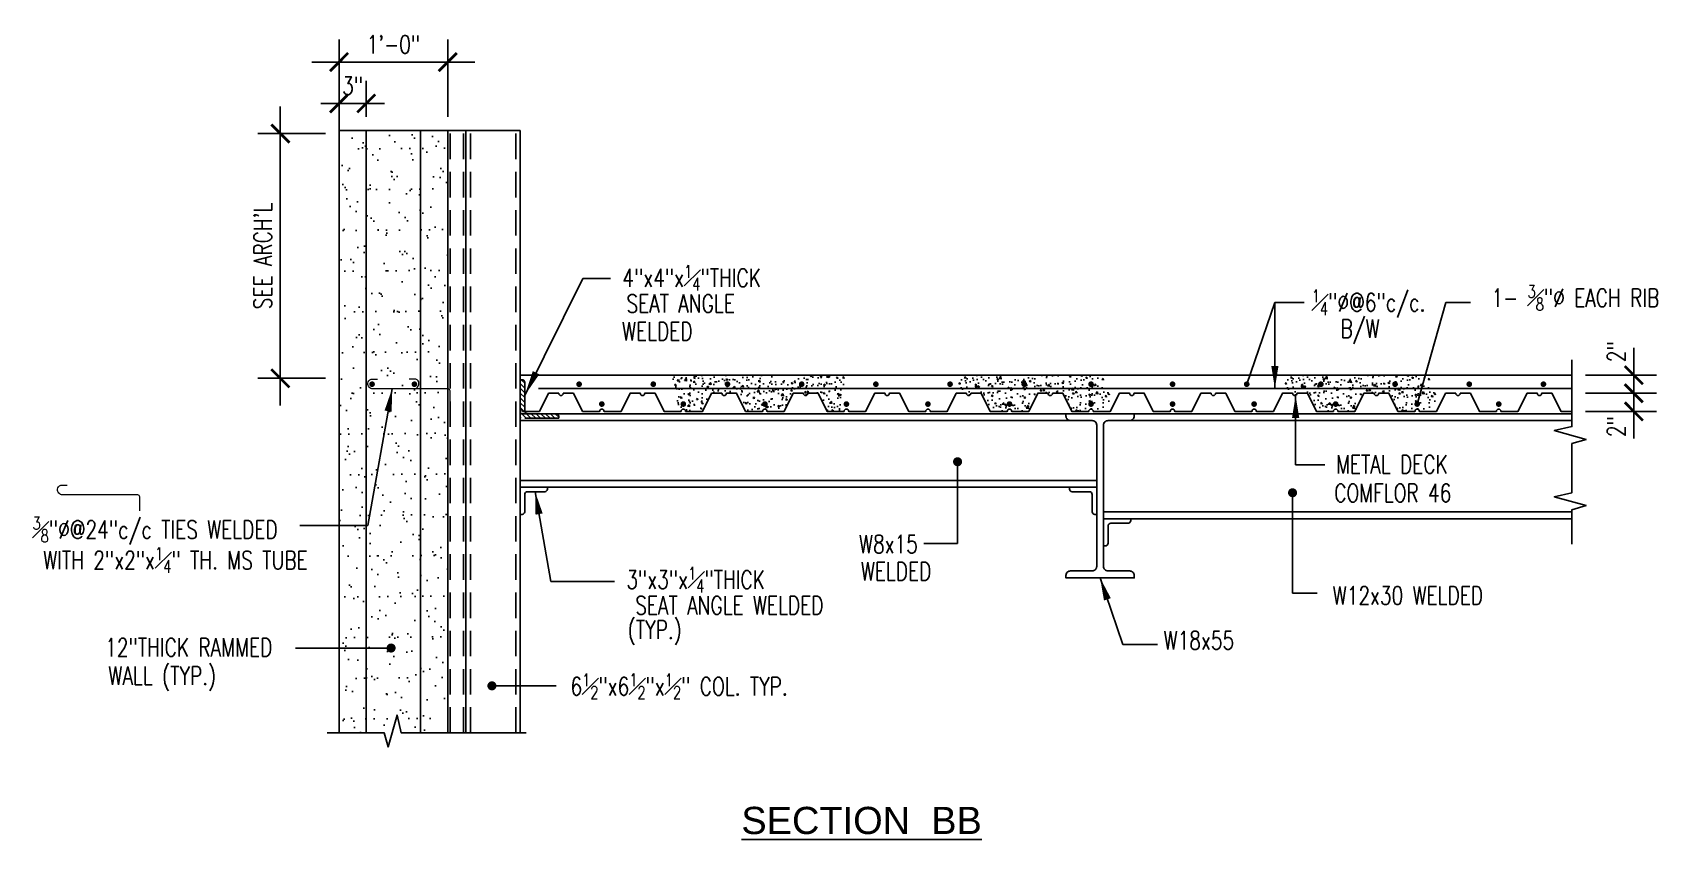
# Model space of a CAD drawing. Header units: inches. Extents: x 54338 to 57449, y 10559 to 14148.
# Drawn here: x 54923.7 to 55103, y 10559.4 to 10648.4 of the extents above; entities that cross this region are included whole.
import ezdxf
from ezdxf.enums import TextEntityAlignment as Align

# ---------------------------------------------------------------- set-up
doc = ezdxf.new("R2010")
doc.units = ezdxf.units.IN
doc.header["$LTSCALE"] = 15
doc.header["$MEASUREMENT"] = 0
doc.linetypes.add('HIDDEN', pattern=[0.375, 0.25, -0.125])
for name, color, linetype in [('A-HATCH RCC', 8, 'Continuous'), ('A-TEXT-P', 242, 'Continuous'), ('BAR', 4, 'Continuous'), ('CONC', 5, 'Continuous'), ('GIRDER', 6, 'HIDDEN'), ('L', 2, 'Continuous'), ('L5', 5, 'Continuous'), ('WALL', 7, 'Continuous')]:
    doc.layers.add(name, color=color, linetype=linetype)
doc.layers.add('TIES', color=4, linetype='Continuous', lineweight=18)
doc.styles.add('16 scale', font='arial.ttf')
doc.styles.add('ROMANS', font='simplex.shx', dxfattribs={"width": 0.75})
doc.dimstyles.new('1-24', dxfattribs={"dimtxt": 2, "dimasz": 2, "dimexe": 2.5, "dimexo": 1.5, "dimgap": 0.75, "dimtad": 1, "dimdec": 6, "dimzin": 3, "dimdsep": 46, "dimlunit": 4, "dimtxsty": 'ROMANS', "dimblk": 'ARCHTICK', "dimcen": 0, "dimdle": 3, "dimclrd": 1, "dimclre": 1, "dimclrt": 2, "dimazin": 0, "dimtfac": 0.75, "dimtdec": 6, "dimtix": 1, "dimtmove": 2, "dimatfit": 3, "dimfxl": 0, "dimfrac": 1, "dimtolj": 1, "dimtzin": 1, "dimarcsym": 0})

# ---------------------------------------------------------------- blocks, each defined once
blk = doc.blocks.new('_ARCHTICK')
at = {"color": 0, "linetype": 'ByBlock', "const_width": 0.15}
blk.add_lwpolyline([(-0.5, -0.5), (0.5, 0.5)], dxfattribs=at)
blk = doc.blocks.new('*D32')
at = {"layer": 'DEFPOINTS', "color": 0, "transparency": 16777216}
for p in [(55093.57, 10610.63), (55093.57, 10608.63), (55100.4, 10608.63)]:
    blk.add_point(p, dxfattribs=at)
at = {"layer": 'WALL', "color": 1, "lineweight": -2, "transparency": 16777216}
for p, q in [((55100.4, 10613.63), (55100.4, 10605.63)), ((55095.07, 10610.63), (55102.9, 10610.63)), ((55095.07, 10608.63), (55102.9, 10608.63))]:
    blk.add_line(p, q, dxfattribs=at)
at = {"layer": 'WALL', "color": 1, "lineweight": -2, "transparency": 16777216, "xscale": 2, "yscale": 2, "zscale": 2}
for p, rotation in [((55100.4, 10610.63), 90), ((55100.4, 10608.63), 270)]:
    blk.add_blockref('_ARCHTICK', p, dxfattribs=dict(at, rotation=rotation))
at = {"layer": 'WALL', "color": 2, "transparency": 16777216, "insert": (55098.46, 10613.21), "char_height": 2, "attachment_point": 5, "rotation": 90, "style": 'ROMANS'}
blk.add_mtext('\\A1;2"', dxfattribs=at)
blk = doc.blocks.new('*D33')
at = {"layer": 'DEFPOINTS', "color": 0, "transparency": 16777216}
for p in [(55093.57, 10608.63), (55093.57, 10606.63), (55100.4, 10606.63)]:
    blk.add_point(p, dxfattribs=at)
at = {"layer": 'WALL', "color": 1, "lineweight": -2, "transparency": 16777216}
for p, q in [((55100.4, 10611.63), (55100.4, 10603.63)), ((55095.07, 10608.63), (55102.9, 10608.63)), ((55095.07, 10606.63), (55102.9, 10606.63))]:
    blk.add_line(p, q, dxfattribs=at)
at = {"layer": 'WALL', "color": 1, "lineweight": -2, "transparency": 16777216, "xscale": 2, "yscale": 2, "zscale": 2}
for p, rotation in [((55100.4, 10608.63), 90), ((55100.4, 10606.63), 270)]:
    blk.add_blockref('_ARCHTICK', p, dxfattribs=dict(at, rotation=rotation))
at = {"layer": 'WALL', "color": 2, "transparency": 16777216, "insert": (55098.46, 10604.96), "char_height": 2, "attachment_point": 5, "rotation": 90, "style": 'ROMANS'}
blk.add_mtext('\\A1;2"', dxfattribs=at)
blk = doc.blocks.new('A$C08BE3F9F')
at = {"layer": 'WALL'}
h = blk.add_hatch(dxfattribs=at)
h.set_pattern_fill('_USER', color=1, scale=0.375, angle=45, style=0, pattern_type=0)
h.set_pattern_definition([(45, (-55105.2013, -13750.37278), (-0.265165043, 0.265165043), [])])
edge = h.paths.add_edge_path()
edge.add_line((-4.25, 0), (0, 0))
edge.add_line((0, 0), (0, 4.25))
edge.add_line((0, 4.25), (-0.2, 4.25))
edge.add_arc((-0.2, 3.95), 0.3, 90, 180)
edge.add_line((-0.5, 3.95), (-0.5, 0.8))
edge.add_arc((-0.8, 0.8), 0.3, -90, 0, ccw=False)
edge.add_line((-0.8, 0.5), (-3.95, 0.5))
edge.add_arc((-3.95, 0.2), 0.3, 90, 180)
edge.add_line((-4.25, 0.2), (-4.25, 0))
at = {"layer": 'WALL', "color": 4, "linetype": 'HIDDEN'}
blk.add_lwpolyline([(-4.25, 0), (0, 0), (0, 4.25), (-0.2, 4.25, 0.414214), (-0.5, 3.95), (-0.5, 0.8, -0.414214), (-0.8, 0.5), (-3.95, 0.5, 0.414214), (-4.25, 0.2), (-4.25, 0)], format="xyb", dxfattribs=at)
blk = doc.blocks.new('*D38')
at = {"layer": 'DEFPOINTS', "color": 0, "transparency": 16777216}
for p in [(54969.49, 10645.17), (54957.49, 10637.63), (54969.49, 10637.63)]:
    blk.add_point(p, dxfattribs=at)
at = {"layer": 'WALL', "color": 1, "lineweight": -2, "transparency": 16777216}
for p, q in [((54957.49, 10639.13), (54957.49, 10647.67)), ((54969.49, 10639.13), (54969.49, 10647.67)), ((54954.49, 10645.17), (54972.49, 10645.17))]:
    blk.add_line(p, q, dxfattribs=at)
at = {"layer": 'WALL', "color": 1, "lineweight": -2, "transparency": 16777216, "xscale": 2, "yscale": 2, "zscale": 2, "rotation": 180}
blk.add_blockref('_ARCHTICK', (54957.49, 10645.17), dxfattribs=at)
at = {"layer": 'WALL', "color": 1, "lineweight": -2, "transparency": 16777216, "xscale": 2, "yscale": 2, "zscale": 2}
blk.add_blockref('_ARCHTICK', (54969.49, 10645.17), dxfattribs=at)
at = {"layer": 'WALL', "color": 2, "transparency": 16777216, "insert": (54963.49, 10647.11), "char_height": 2, "attachment_point": 5, "style": 'ROMANS'}
blk.add_mtext('\\A1;1\'-0"', dxfattribs=at)
blk = doc.blocks.new('*D39')
at = {"layer": 'DEFPOINTS', "color": 0, "transparency": 16777216}
for p in [(54957.49, 10640.61), (54960.49, 10637.63), (54957.49, 10635.78)]:
    blk.add_point(p, dxfattribs=at)
at = {"layer": 'WALL', "color": 1, "lineweight": -2, "transparency": 16777216}
for p, q in [((54957.49, 10637.28), (54957.49, 10643.11)), ((54960.49, 10639.13), (54960.49, 10643.11)), ((54957.49, 10640.61), (54955.49, 10640.61)), ((54960.49, 10640.61), (54957.49, 10640.61)), ((54960.49, 10640.61), (54962.49, 10640.61))]:
    blk.add_line(p, q, dxfattribs=at)
at = {"layer": 'WALL', "color": 1, "lineweight": -2, "transparency": 16777216, "xscale": 2, "yscale": 2, "zscale": 2}
blk.add_blockref('_ARCHTICK', (54957.49, 10640.61), dxfattribs=at)
at = {"layer": 'WALL', "color": 1, "lineweight": -2, "transparency": 16777216, "xscale": 2, "yscale": 2, "zscale": 2, "rotation": 180}
blk.add_blockref('_ARCHTICK', (54960.49, 10640.61), dxfattribs=at)
at = {"layer": 'WALL', "color": 2, "transparency": 16777216, "insert": (54958.99, 10642.55), "char_height": 2, "attachment_point": 5, "style": 'ROMANS'}
blk.add_mtext('\\A1;3"', dxfattribs=at)
blk = doc.blocks.new('*D43')
at = {"layer": 'DEFPOINTS', "color": 0, "transparency": 16777216}
for p in [(54957.49, 10637.28), (54951.01, 10610.28), (54957.49, 10610.28)]:
    blk.add_point(p, dxfattribs=at)
at = {"layer": 'WALL', "color": 1, "lineweight": -2, "transparency": 16777216}
for p, q in [((54951.01, 10640.28), (54951.01, 10607.28)), ((54955.99, 10637.28), (54948.51, 10637.28)), ((54955.99, 10610.28), (54948.51, 10610.28))]:
    blk.add_line(p, q, dxfattribs=at)
at = {"layer": 'WALL', "color": 1, "lineweight": -2, "transparency": 16777216, "xscale": 2, "yscale": 2, "zscale": 2}
for p, rotation in [((54951.01, 10637.28), 90), ((54951.01, 10610.28), 270)]:
    blk.add_blockref('_ARCHTICK', p, dxfattribs=dict(at, rotation=rotation))
at = {"layer": 'WALL', "color": 2, "transparency": 16777216, "insert": (54949.07, 10623.78), "char_height": 2, "attachment_point": 5, "rotation": 90, "style": 'ROMANS'}
blk.add_mtext("\\A1;SEE ARCH'L", dxfattribs=at)

msp = doc.modelspace()

# ---------------------------------------------------------------- hatches: boundary and pattern name
at = {"layer": 'A-HATCH RCC'}
h = msp.add_hatch(dxfattribs=at)
h.set_pattern_fill('AR-SAND,_O', color=2, scale=1.75, angle=353)
h.set_pattern_definition([(30.5, (-115.8601, -1251.3108), (0.30151963, 3.36024233), [0, -2.66, 0, -2.975, 0, -2.84375]), (0.5, (-115.86, -1251.3108), (3.67590676, 4.5245002), [0, -1.435, 0, -2.3975, 0, -0.91875]), (320.5, (-117.9966, -1251.0484), (5.41033357, -0.65432772), [0, -0.875, 0, -3.15, 0, -4.1125]), (310.5, (-117.9966, -1251.0484), (5.408692, 0.88336295), [0, -0.4375, 0, -2.065, 0, -2.3625])])
h.paths.add_polyline_path([(54969.4902517, 10637.6289562), (54966.4902517, 10637.6289562), (54966.4902517, 10571.177549), (54969.4902517, 10571.177549)])
h.paths.add_polyline_path([(54966.4902517, 10637.6289562), (54964.338144, 10637.6289562), (54963.8957095, 10637.6289562), (54962.9119372, 10637.6289562), (54962.4561767, 10637.6289562), (54960.4902517, 10637.6289562), (54960.4902517, 10571.177549), (54962.4561767, 10571.177549), (54962.9119372, 10569.6129763), (54963.8957095, 10573.1352648), (54964.338144, 10571.177549), (54966.4902517, 10571.177549)])
edge = h.paths.add_edge_path(flags=16)
edge.add_arc((54965.8088395, 10609.6306839), 0.15625, 0, 360)
edge = h.paths.add_edge_path(flags=16)
edge.add_arc((54961.1356133, 10609.6306839), 0.15625, 0, 360)
h.paths.add_polyline_path([(54960.4902517, 10637.6289562), (54957.4902517, 10637.6289562), (54957.4902517, 10571.177549), (54960.4902517, 10571.177549)])
at = {"layer": 'CONC', "linetype": 'Continuous', "ltscale": 5}
h = msp.add_hatch(dxfattribs=at)
h.set_pattern_fill('AR-CONC', color=2, scale=0.25, style=0)
h.set_pattern_definition([(50, (2245.3128, -3241.1919), (1.793150457, -0.156880337), [0.1875, -2.0625]), (355, (2245.3128, -3241.1919), (-0.346878334, 1.880480334), [0.15, -1.65]), (100.4514, (2245.4622, -3241.205), (1.446273454, 1.723598855), [0.159350475, -1.75285528]), (46.1842, (2245.3128, -3240.6919), (2.66810262, -0.41379754), [0.28125, -3.09375]), (96.6356, (2245.5351, -3240.7263), (2.33665676, 2.43529468), [0.23902572, -2.6292825]), (351.1842, (2245.3128, -3240.692), (2.33665486, 2.4352965), [0.225, -2.475]), (21, (2245.5628, -3240.8169), (1.49226763, -1.006547227), [0.1875, -2.0625]), (326, (2245.5628, -3240.8169), (0.60828833, 1.81287511), [0.15, -1.65]), (71.4514, (2245.6871, -3240.9007), (2.10055657, 0.80632624), [0.159350475, -1.75285528]), (37.5, (2245.3128, -3241.19186), (0.030399638, 0.8322346346), [0, -1.63, 0, -1.675, 0, -1.65625]), (7.5, (2245.3128, -3241.1919), (0.657673844, 0.98602928), [0, -0.955, 0, -1.5925, 0, -0.63125]), (327.5, (2244.7553, -3241.19186), (1.3345560904, -0.056387179), [0, -0.625, 0, -1.95, 0, -2.5875]), (317.5, (2244.5053, -3241.1919), (1.457965423, 0.250262456), [0, -0.8125, 0, -1.295, 0, -1.8375])])
h.paths.add_polyline_path([(55013.1648269, 10609.1533073), (55013.2720017, 10610.6289562), (54993.8871775, 10610.6289562), (54994.3298257, 10609.1533073)])
h.paths.add_polyline_path([(55007.8984867, 10609.6306839, -1), (55007.5859867, 10609.6306839, -1)], flags=16)
h.paths.add_polyline_path([(54999.7104826, 10609.6306839, -1), (54999.3979826, 10609.6306839, -1)], flags=16)
h.paths.add_polyline_path([(54994.3298257, 10609.1533073), (54995.0870516, 10606.6289562), (54995.240253, 10606.6289562, -1), (54995.740253, 10606.6289562), (54997.615253, 10606.6289562), (54998.615253, 10608.6289562), (54999.740253, 10608.6289562, 1), (55000.240253, 10608.6289562), (55001.365253, 10608.6289562), (55002.365253, 10606.6289562), (55004.240253, 10606.6289562, -1), (55004.740253, 10606.6289562), (55006.615253, 10606.6289562), (55007.615253, 10608.6289562), (55008.740253, 10608.6289562, 1), (55009.240253, 10608.6289562), (55010.365253, 10608.6289562), (55011.365253, 10606.6289562), (55012.9814858, 10606.6289562), (55013.1648269, 10609.1533073)])
h.paths.add_polyline_path([(55004.334003, 10607.4385313, -1), (55004.646503, 10607.4385313, -1)], flags=16)
h = msp.add_hatch(dxfattribs=at)
h.set_pattern_fill('AR-CONC', color=2, scale=0.25, style=0)
h.set_pattern_definition([(50, (2209.3128, -3241.1919), (1.793150457, -0.156880337), [0.1875, -2.0625]), (355, (2209.3128, -3241.1919), (-0.346878334, 1.880480334), [0.15, -1.65]), (100.4514, (2209.4622, -3241.205), (1.446273454, 1.723598855), [0.159350475, -1.75285528]), (46.1842, (2209.3128, -3240.6919), (2.66810262, -0.41379754), [0.28125, -3.09375]), (96.6356, (2209.5351, -3240.7263), (2.33665676, 2.43529468), [0.23902572, -2.6292825]), (351.1842, (2209.3128, -3240.692), (2.33665486, 2.4352965), [0.225, -2.475]), (21, (2209.5628, -3240.8169), (1.49226763, -1.006547227), [0.1875, -2.0625]), (326, (2209.5628, -3240.8169), (0.60828833, 1.81287511), [0.15, -1.65]), (71.4514, (2209.6871, -3240.9007), (2.10055657, 0.80632624), [0.159350475, -1.75285528]), (37.5, (2209.3128, -3241.19186), (0.030399638, 0.8322346346), [0, -1.63, 0, -1.675, 0, -1.65625]), (7.5, (2209.3128, -3241.1919), (0.657673844, 0.98602928), [0, -0.955, 0, -1.5925, 0, -0.63125]), (327.5, (2208.7553, -3241.19186), (1.3345560904, -0.056387179), [0, -0.625, 0, -1.95, 0, -2.5875]), (317.5, (2208.5053, -3241.1919), (1.457965423, 0.250262456), [0, -0.8125, 0, -1.295, 0, -1.8375])])
h.paths.add_polyline_path([(55042.1473007, 10609.4311492), (55041.8331599, 10609.495975), (55041.9466937, 10610.1560842), (55041.6930302, 10610.5288985), (55041.702498, 10610.6289562), (55026.167292, 10610.6289562), (55026.4512168, 10610.3762297), (55025.6336073, 10609.7228841), (55026.2923768, 10609.5133315), (55025.6512386, 10609.0126339), (55025.886919, 10608.6289552), (55026.740253, 10608.6289552, 1), (55027.240253, 10608.6289552), (55028.365253, 10608.6289552), (55029.365253, 10606.6289552), (55031.240253, 10606.6289552, -1), (55031.740253, 10606.6289552), (55033.615253, 10606.6289552), (55034.615253, 10608.6289552), (55035.740253, 10608.6289552, 1), (55036.240253, 10608.6289552), (55037.365253, 10608.6289552), (55038.365253, 10606.6289552), (55040.240253, 10606.6289552, -1), (55040.740253, 10606.6289552), (55041.3158991, 10606.6289552), (55041.3816248, 10606.9430225), (55042.0418649, 10606.8243806), (55042.7258572, 10607.0379609), (55042.7733344, 10607.3417078), (55042.6174963, 10608.3471385)])
h = msp.add_hatch(dxfattribs=at)
h.set_pattern_fill('AR-CONC', color=2, scale=0.25, style=0)
h.set_pattern_definition([(50, (2245.3128, -3241.1919), (1.793150457, -0.156880337), [0.1875, -2.0625]), (355, (2245.3128, -3241.1919), (-0.346878334, 1.880480334), [0.15, -1.65]), (100.4514, (2245.4622, -3241.205), (1.446273454, 1.723598855), [0.159350475, -1.75285528]), (46.1842, (2245.3128, -3240.6919), (2.66810262, -0.41379754), [0.28125, -3.09375]), (96.6356, (2245.5351, -3240.7263), (2.33665676, 2.43529468), [0.23902572, -2.6292825]), (351.1842, (2245.3128, -3240.692), (2.33665486, 2.4352965), [0.225, -2.475]), (21, (2245.5628, -3240.8169), (1.49226763, -1.006547227), [0.1875, -2.0625]), (326, (2245.5628, -3240.8169), (0.60828833, 1.81287511), [0.15, -1.65]), (71.4514, (2245.6871, -3240.9007), (2.10055657, 0.80632624), [0.159350475, -1.75285528]), (37.5, (2245.3128, -3241.19186), (0.030399638, 0.8322346346), [0, -1.63, 0, -1.675, 0, -1.65625]), (7.5, (2245.3128, -3241.1919), (0.657673844, 0.98602928), [0, -0.955, 0, -1.5925, 0, -0.63125]), (327.5, (2244.7553, -3241.19186), (1.3345560904, -0.056387179), [0, -0.625, 0, -1.95, 0, -2.5875]), (317.5, (2244.5053, -3241.1919), (1.457965423, 0.250262456), [0, -0.8125, 0, -1.295, 0, -1.8375])])
h.paths.add_polyline_path([(55078.1473007, 10609.4311492), (55077.8331599, 10609.495975), (55077.9466937, 10610.1560842), (55077.6930302, 10610.5288985), (55077.702498, 10610.6289562), (55062.167292, 10610.6289562), (55062.4512168, 10610.3762297), (55061.6336073, 10609.7228841), (55062.2923768, 10609.5133315), (55061.6512386, 10609.0126339), (55061.886919, 10608.6289552), (55062.740253, 10608.6289552, 1), (55063.240253, 10608.6289552), (55064.365253, 10608.6289552), (55065.365253, 10606.6289552), (55067.240253, 10606.6289552, -1), (55067.740253, 10606.6289552), (55069.615253, 10606.6289552), (55070.615253, 10608.6289552), (55071.740253, 10608.6289552, 1), (55072.240253, 10608.6289552), (55073.365253, 10608.6289552), (55074.365253, 10606.6289552), (55076.240253, 10606.6289552, -1), (55076.740253, 10606.6289552), (55077.3158991, 10606.6289552), (55077.3816248, 10606.9430225), (55078.0418649, 10606.8243806), (55078.7258572, 10607.0379609), (55078.7733344, 10607.3417078), (55078.6174963, 10608.3471385)])

# ---------------------------------------------------------------- linework, layer by layer
at = {"layer": 'BAR', "linetype": 'Continuous', "ltscale": 5}
for p, q in [((54960.4902517, 10571.177549), (54960.4902517, 10637.6289562)), ((54966.4902517, 10571.177549), (54966.4902517, 10637.6289562)), ((54979.4930339, 10609.1533073), (55093.570331, 10609.1533073))]:
    msp.add_line(p, q, dxfattribs=at)
at = {"layer": 'BAR', "linetype": 'Continuous', "ltscale": 5, "const_width": 0.3125}
for points in [[(54960.9793633, 10609.6306839, 1), (54961.2918633, 10609.6306839, 1)], [(54965.6525895, 10609.6306839, 1), (54965.9650895, 10609.6306839, 1)], [(54983.8339703, 10609.6306839, 1), (54984.1464703, 10609.6306839, 1)], [(54992.0219744, 10609.6306839, 1), (54992.3344744, 10609.6306839, 1)], [(55000.2099785, 10609.6306839, 1), (55000.5224785, 10609.6306839, 1)], [(55008.3979826, 10609.6306839, 1), (55008.7104826, 10609.6306839, 1)], [(55016.5859867, 10609.6306839, 1), (55016.8984867, 10609.6306839, 1)], [(55024.7739908, 10609.6306839, 1), (55025.0864908, 10609.6306839, 1)], [(55032.9619949, 10609.6306839, 1), (55033.2744949, 10609.6306839, 1)], [(55040.334003, 10609.6306839, 1), (55040.646503, 10609.6306839, 1)], [(55049.334003, 10609.6306839, 1), (55049.646503, 10609.6306839, 1)], [(55057.5220071, 10609.6306839, 1), (55057.8345071, 10609.6306839, 1)], [(55065.7060112, 10609.6306839, 1), (55066.0185112, 10609.6306839, 1)], [(55073.8940153, 10609.6306839, 1), (55074.2065153, 10609.6306839, 1)], [(55082.0820194, 10609.6306839, 1), (55082.3945194, 10609.6306839, 1)], [(55090.2700235, 10609.6306839, 1), (55090.5825235, 10609.6306839, 1)], [(54986.334003, 10607.4385313, 1), (54986.646503, 10607.4385313, 1)], [(54995.334003, 10607.4385313, 1), (54995.646503, 10607.4385313, 1)], [(55004.334003, 10607.4385313, 1), (55004.646503, 10607.4385313, 1)], [(55013.334003, 10607.4385313, 1), (55013.646503, 10607.4385313, 1)], [(55022.334003, 10607.4385313, 1), (55022.646503, 10607.4385313, 1)], [(55031.334003, 10607.4385313, 1), (55031.646503, 10607.4385313, 1)], [(55040.334003, 10607.4385313, 1), (55040.646503, 10607.4385313, 1)], [(55049.334003, 10607.4385313, 1), (55049.646503, 10607.4385313, 1)], [(55058.334003, 10607.4385313, 1), (55058.646503, 10607.4385313, 1)], [(55067.334003, 10607.4385313, 1), (55067.646503, 10607.4385313, 1)], [(55076.334003, 10607.4385313, 1), (55076.646503, 10607.4385313, 1)], [(55085.334003, 10607.4385313, 1), (55085.646503, 10607.4385313, 1)]]:
    msp.add_lwpolyline(points, format="xyb", close=True, dxfattribs=at)
at = {"layer": 'BAR', "linetype": 'Continuous', "ltscale": 5}
msp.add_lwpolyline([(55042.3660981, 10589.0329077, -0.4142135624), (55041.8660981, 10589.5329077), (55041.8660981, 10605.1150027, -0.4142135624), (55042.3660981, 10605.6150027), (55044.7560981, 10605.6150027, 0.4142135624), (55045.2560981, 10606.1150027), (55045.2560981, 10606.3789552), (55037.7260981, 10606.3789552), (55037.7260981, 10606.1150027, 0.4142135624), (55038.2260981, 10605.6150027), (55040.6160981, 10605.6150027, -0.4142135624), (55041.1160981, 10605.1150027), (55041.1160981, 10589.5329077, -0.4142135624), (55040.6160981, 10589.0329077), (55038.2260981, 10589.0329077, 0.4142135624), (55037.7260981, 10588.5329077), (55037.7260981, 10588.2689552), (55045.2560981, 10588.2689552), (55045.2560981, 10588.5329077, 0.4142135624), (55044.7560981, 10589.0329077)], format="xyb", close=True, dxfattribs=at)
at = {"layer": 'CONC', "linetype": 'Continuous', "ltscale": 5}
msp.add_line((54977.490253, 10610.6289562), (55093.570331, 10610.6289562), dxfattribs=at)
at = {"layer": 'GIRDER', "color": 1, "linetype": 'Continuous', "ltscale": 5}
for p, q in [((54977.9815651, 10608.3907491), (54984.4121097, 10621.2909209)), ((54987.4439521, 10621.2909209), (54984.4121097, 10621.2909209)), ((55057.6782571, 10609.6306839), (55060.7832375, 10618.6580795)), ((55060.7832375, 10609.1533073), (55060.7832375, 10618.6580795)), ((55064.0244528, 10618.6580795), (55060.7832375, 10618.6580795)), ((55076.490253, 10607.4385313), (55079.6604756, 10618.6580795)), ((55082.3908157, 10618.6580795), (55079.6604756, 10618.6580795)), ((54963.3417516, 10609.1178161), (54960.6809974, 10594.0279291)), ((55063.0738076, 10608.397394), (55063.0738076, 10600.7490075)), ((55025.7606463, 10601.0772864), (55025.7606463, 10592.0465435)), ((55063.0738076, 10600.7490075), (55066.2795838, 10600.7490075)), ((54979.1355765, 10597.7689552), (54980.8848098, 10587.8485603)), ((55062.734564, 10597.6555657), (55062.734564, 10586.5650737)), ((55025.7606463, 10592.0465435), (55022.0488905, 10592.0465435)), ((55041.4910981, 10588.2689552), (55043.9856931, 10580.9297602)), ((55062.734564, 10586.5650737), (55065.4649041, 10586.5650737)), ((55043.9856931, 10580.9297602), (55047.8093851, 10580.9297602)), ((54974.3616888, 10576.3560317), (54981.4706585, 10576.3560317))]:
    msp.add_line(p, q, dxfattribs=at)
at = {"layer": 'GIRDER', "color": 3, "linetype": 'Continuous', "ltscale": 5}
for p, q in [((55038.1088044, 10605.6289552), (54977.490253, 10605.6289552)), ((55044.8733918, 10605.6289552), (55093.570331, 10605.6289552)), ((55041.1160981, 10599.0189552), (54977.490253, 10599.0189552)), ((55093.570331, 10595.5389552), (55041.8660981, 10595.5389552)), ((55041.8660981, 10594.7889552), (55093.570331, 10594.7889552))]:
    msp.add_line(p, q, dxfattribs=at)
at = {"layer": 'GIRDER', "color": 1, "linetype": 'Continuous', "ltscale": 5}
for points in [[(54977.9815651, 10608.3907491, 0, 0.8, 0), (54979.2331698, 10610.9015653, 0.8, 0.8, 0)], [(55060.7832375, 10609.1533073, 0, 0.8, 0), (55060.7832375, 10611.6533073, 0.8, 0.8, 0)], [(54963.3417516, 10609.1178161, 0, 0.8, 0), (54962.9076311, 10606.6557967, 0.8, 0.8, 0)], [(55063.0738076, 10608.397394, 0, 0.8, 0), (55063.0738076, 10605.897394, 0.8, 0.8, 0)], [(54979.1355765, 10597.7689552, 0, 0.8, 0), (54979.5696969, 10595.3069358, 0.8, 0.8, 0)], [(55041.4910981, 10588.2689552, 0, 0.8, 0), (55042.2977517, 10585.8957493, 0.8, 0.8, 0)]]:
    msp.add_lwpolyline(points, format="xyseb", dxfattribs=at)
at = {"layer": 'GIRDER', "color": 3, "linetype": 'Continuous', "ltscale": 5}
for points in [[(54977.490253, 10606.3789552), (55037.7260981, 10606.3789552)], [(55093.570331, 10606.3789552), (55045.2560981, 10606.3789552)], [(55041.1160981, 10598.2689552), (54977.490253, 10598.2689552)]]:
    msp.add_lwpolyline(points, dxfattribs=at)
at = {"layer": 'GIRDER', "color": 1, "linetype": 'Continuous', "ltscale": 5, "const_width": 0.5}
for points in [[(55025.5106463, 10601.0772864, 1), (55026.0106463, 10601.0772864, 1)], [(55062.484564, 10597.6555657, 1), (55062.984564, 10597.6555657, 1)], [(54963.486121, 10580.5268913, -1), (54962.986121, 10580.5268913, -1)], [(54974.1116888, 10576.3560317, 1), (54974.6116888, 10576.3560317, 1)]]:
    msp.add_lwpolyline(points, format="xyb", close=True, dxfattribs=at)
at = {"layer": 'GIRDER', "color": 3, "linetype": 'Continuous', "ltscale": 5}
for points in [[(54980.490253, 10598.2689552), (54977.490253, 10598.2689552), (54977.490253, 10595.2689552), (54977.690253, 10595.2689552, 0.4142135624), (54977.990253, 10595.5689552), (54977.990253, 10597.4689552, -0.4142135624), (54978.290253, 10597.7689552), (54980.190253, 10597.7689552, 0.4142135624), (54980.490253, 10598.0689552), (54980.490253, 10598.2689552)], [(55038.1160981, 10598.2689552), (55041.1160981, 10598.2689552), (55041.1160981, 10595.2689552), (55040.9160981, 10595.2689552, -0.4142135624), (55040.6160981, 10595.5689552), (55040.6160981, 10597.4689552, 0.4142135624), (55040.3160981, 10597.7689552), (55038.4160981, 10597.7689552, -0.4142135624), (55038.1160981, 10598.0689552), (55038.1160981, 10598.2689552)], [(55044.8660981, 10594.7889552), (55041.8660981, 10594.7889552), (55041.8660981, 10591.7889552), (55042.0660981, 10591.7889552, 0.4142135624), (55042.3660981, 10592.0889552), (55042.3660981, 10593.9889552, -0.4142135624), (55042.6660981, 10594.2889552), (55044.5660981, 10594.2889552, 0.4142135624), (55044.8660981, 10594.5889552), (55044.8660981, 10594.7889552)]]:
    msp.add_lwpolyline(points, format="xyb", dxfattribs=at)
at = {"layer": 'L', "color": 1}
for p, q in [((54960.6809974, 10594.0279291), (54953.1658924, 10594.0279291)), ((54980.8848098, 10587.8485603), (54987.8814239, 10587.8485603)), ((54963.236121, 10580.5268913), (54952.6995996, 10580.5268913))]:
    msp.add_line(p, q, dxfattribs=at)
at = {"layer": 'L5'}
for points in [[(54977.490253, 10606.8789562, -0.4142135624), (54977.740253, 10606.6289562), (54979.615253, 10606.6289562), (54980.615253, 10608.6289562), (54981.740253, 10608.6289562, 1), (54982.240253, 10608.6289562), (54983.365253, 10608.6289562), (54984.365253, 10606.6289562), (54986.240253, 10606.6289562, -1), (54986.740253, 10606.6289562), (54988.615253, 10606.6289562), (54989.615253, 10608.6289562), (54990.740253, 10608.6289562, 1), (54991.240253, 10608.6289562), (54992.365253, 10608.6289562), (54993.365253, 10606.6289562), (54995.240253, 10606.6289562, -1), (54995.740253, 10606.6289562), (54997.615253, 10606.6289562), (54998.615253, 10608.6289562), (54999.740253, 10608.6289562, 1), (55000.240253, 10608.6289562), (55001.365253, 10608.6289562), (55002.365253, 10606.6289562), (55004.240253, 10606.6289562, -1), (55004.740253, 10606.6289562), (55006.615253, 10606.6289562), (55007.615253, 10608.6289562), (55008.740253, 10608.6289562, 1), (55009.240253, 10608.6289562), (55010.365253, 10608.6289562), (55011.365253, 10606.6289562), (55013.240253, 10606.6289562, -1), (55013.740253, 10606.6289562), (55015.615253, 10606.6289562), (55016.615253, 10608.6289562), (55017.740253, 10608.6289562, 1), (55018.240253, 10608.6289562), (55019.365253, 10608.6289562), (55020.365253, 10606.6289562), (55022.240253, 10606.6289562, -1), (55022.740253, 10606.6289562), (55024.615253, 10606.6289562), (55025.615253, 10608.6289562), (55026.740253, 10608.6289562, 1), (55027.240253, 10608.6289562), (55028.365253, 10608.6289562), (55029.365253, 10606.6289562), (55031.240253, 10606.6289562, -1), (55031.740253, 10606.6289562), (55033.615253, 10606.6289562), (55033.9919446, 10607.3823392)], [(55030.9902517, 10606.6289562), (55031.240253, 10606.6289562, -1), (55031.740253, 10606.6289562), (55033.615253, 10606.6289562), (55034.615253, 10608.6289562), (55035.740253, 10608.6289562, 1), (55036.240253, 10608.6289562), (55037.365253, 10608.6289562), (55038.365253, 10606.6289562), (55040.240253, 10606.6289562, -1), (55040.740253, 10606.6289562), (55042.615253, 10606.6289562), (55043.615253, 10608.6289562), (55044.740253, 10608.6289562, 1), (55045.240253, 10608.6289562), (55046.365253, 10608.6289562), (55047.365253, 10606.6289562), (55049.240253, 10606.6289562, -1), (55049.740253, 10606.6289562), (55051.615253, 10606.6289562), (55052.615253, 10608.6289562), (55053.740253, 10608.6289562, 1), (55054.240253, 10608.6289562), (55055.365253, 10608.6289562), (55056.365253, 10606.6289562), (55058.240253, 10606.6289562, -1), (55058.740253, 10606.6289562), (55060.615253, 10606.6289562), (55061.615253, 10608.6289562), (55062.740253, 10608.6289562, 1), (55063.240253, 10608.6289562), (55064.365253, 10608.6289562), (55065.365253, 10606.6289562), (55067.240253, 10606.6289562, -1), (55067.740253, 10606.6289562), (55069.615253, 10606.6289562), (55070.615253, 10608.6289562), (55071.740253, 10608.6289562, 1), (55072.240253, 10608.6289562), (55073.365253, 10608.6289562), (55074.365253, 10606.6289562), (55075.570331, 10606.6289562)], [(55048.9902517, 10606.6289562), (55049.240253, 10606.6289562, -1), (55049.740253, 10606.6289562), (55051.615253, 10606.6289562), (55052.615253, 10608.6289562), (55053.740253, 10608.6289562, 1), (55054.240253, 10608.6289562), (55055.365253, 10608.6289562), (55056.365253, 10606.6289562), (55058.240253, 10606.6289562, -1), (55058.740253, 10606.6289562), (55060.615253, 10606.6289562), (55061.615253, 10608.6289562), (55062.740253, 10608.6289562, 1), (55063.240253, 10608.6289562), (55064.365253, 10608.6289562), (55065.365253, 10606.6289562), (55067.240253, 10606.6289562, -1), (55067.740253, 10606.6289562), (55069.615253, 10606.6289562), (55070.615253, 10608.6289562), (55071.740253, 10608.6289562, 1), (55072.240253, 10608.6289562), (55073.365253, 10608.6289562), (55074.365253, 10606.6289562), (55076.240253, 10606.6289562, -1), (55076.740253, 10606.6289562), (55078.615253, 10606.6289562), (55079.615253, 10608.6289562), (55080.740253, 10608.6289562, 1), (55081.240253, 10608.6289562), (55082.365253, 10608.6289562), (55083.365253, 10606.6289562), (55085.240253, 10606.6289562, -1), (55085.740253, 10606.6289562), (55087.615253, 10606.6289562), (55088.615253, 10608.6289562), (55089.740253, 10608.6289562, 1), (55090.240253, 10608.6289562), (55091.365253, 10608.6289562), (55092.365253, 10606.6289562), (55093.570331, 10606.6289562)]]:
    msp.add_lwpolyline(points, format="xyb", dxfattribs=at)
at = {"layer": 'TIES', "linetype": 'Continuous'}
for points in [[(54969.740253, 10607.3436307), (54969.740253, 10608.8950401, 0.4142135624), (54969.5174771, 10609.1178161), (54961.2261926, 10609.1178161, -0.4261041465), (54960.6719602, 10609.7288819, -0.3606174), (54961.0180034, 10610.1685186), (54961.7390956, 10610.1691976)], [(54965.7543107, 10609.1178161, 0.4261041465), (54966.3085431, 10609.7288819, 0.3606174), (54965.9624999, 10610.1685186), (54965.2414078, 10610.1691976)], [(54935.4958599, 10595.6501826), (54935.4958599, 10597.201592, 0.4142135624), (54935.2730839, 10597.424368), (54926.9817994, 10597.424368, -0.4261041465), (54926.427567, 10598.0354338, -0.3606174), (54926.7736102, 10598.4750705), (54927.4947024, 10598.4757495)]]:
    msp.add_lwpolyline(points, format="xyb", dxfattribs=at)
at = {"layer": 'WALL', "color": 5}
for p, q in [((54957.4902517, 10571.177549), (54957.4902517, 10637.6289562)), ((54957.4902517, 10637.6289562), (54977.490253, 10637.6289562)), ((54969.4902517, 10571.177549), (54969.4902517, 10637.6289562)), ((54971.490253, 10571.177549), (54971.490253, 10637.6289562)), ((54977.490253, 10571.177549), (54977.490253, 10637.6289562))]:
    msp.add_line(p, q, dxfattribs=at)
at = {"layer": 'WALL', "color": 2, "linetype": 'HIDDEN', "ltscale": 0.75}
for p, q in [((54969.740253, 10571.177549), (54969.740253, 10637.6289562)), ((54971.240253, 10571.177549), (54971.240253, 10637.6289562)), ((54971.990253, 10571.177549), (54971.990253, 10637.6289562)), ((54976.990253, 10571.177549), (54976.990253, 10637.6289562))]:
    msp.add_line(p, q, dxfattribs=at)
at = {"layer": 'WALL', "color": 1}
for points in [[(55093.570331, 10591.9684306), (55093.570331, 10595.7756123), (55095.1349036, 10596.2313729), (55091.6126151, 10597.2151452), (55093.570331, 10597.6575797), (55093.570331, 10603.0824372), (55095.1349036, 10603.5381977), (55091.6126151, 10604.52197), (55093.570331, 10604.9644045), (55093.570331, 10612.3159429)], [(54956.1960446, 10571.177549), (54962.4561767, 10571.177549), (54962.9119372, 10569.6129763), (54963.8957095, 10573.1352648), (54964.338144, 10571.177549), (54978.1427212, 10571.177549)]]:
    msp.add_lwpolyline(points, dxfattribs=at)

# ---------------------------------------------------------------- block references
at = {"layer": 'WALL', "color": 1, "xscale": -1}
msp.add_blockref('A$C08BE3F9F', (54977.490253, 10605.8789552), dxfattribs=at)

# ---------------------------------------------------------------- texts
at = {"layer": 'A-TEXT-P', "color": 4, "style": '16 scale'}
msp.add_text('%%USECTION  BB', height=3, dxfattribs=at).set_placement((55015.1674738, 10560.0062478), align=Align.CENTER)
at = {"layer": 'GIRDER', "color": 2, "linetype": 'Continuous', "ltscale": 5, "char_height": 2, "attachment_point": 5, "style": 'ROMANS'}
for s, insert in [('\\A1;4"x4"x{\\H0.7x;\\S1#4;}"THICK ', (54996.4150574, 10621.3647069)), ('\\A1;{\\H0.7x;\\S1#4;}"%%C@6"c/c.', (55071.1253674, 10618.530853)), ('\\A1;1- {\\H0.7x;\\S3#8;}"%%C EACH RIB', (55093.9502014, 10619.1610056)), ('\\A1;SEAT ANGLE ', (54995.1980203, 10618.5251115)), ('\\A1;WELDED', (54992.6232556, 10615.4646124)), ('\\A1;B/W', (55070.1845056, 10615.4248989)), ('METAL DECK', (55073.7025629, 10600.797512)), ('COMFLOR 46', (55073.7978844, 10597.6353453)), ('\\A1;{\\H0.7x;\\S3#8;\\H1.4286x;"%%C@24"c/c TIES WELDED}', (54937.1886242, 10593.4633169)), ('W8x15', (55018.1322239, 10591.9944409)), ('\\A1;WITH 2"x2"x{\\H0.7x;\\S1#4;}" TH. MS TUBE', (54939.4344146, 10590.2197896)), ('\\A1;3"x3"x{\\H0.7x;\\S1#4;}"THICK ', (54996.8525291, 10588.0693819)), ('WELDED', (55018.975946, 10588.9864788)), ('\\A1;SEAT ANGLE WELDED', (55000.5762575, 10585.2297864)), ('W12x30 WELDED', (55075.4701271, 10586.3240341)), ('(TYP.)', (54992.3434842, 10582.2192487)), ('W18x55', (55052.3957176, 10581.3689933)), ('\\A1;12"THICK RAMMED', (54940.9079538, 10580.6006774)), ('\\A1;WALL (TYP.)', (54937.9898747, 10577.1378943)), ('\\A1;6{\\H0.7x;\\S1#2;}"x6{\\H0.7x;\\S1#2;\\H1.4286x;"x\\H0.7x;\\S1#2;\\H1.4286x;" COL. TYP.}', (54995.0221522, 10576.3039292))]:
    msp.add_mtext(s, dxfattribs=dict(at, insert=insert))

# ---------------------------------------------------------------- dimensions: what is measured, and where the dimension line sits
at = {"layer": 'WALL'}
for base, p1, p2, picture, middle in [((54969.4902517, 10645.1742097), (54957.4902517, 10637.6289562), (54969.4902517, 10637.6289562), '*D38', (54963.4902517, 10647.1146859)), ((54957.4902517, 10640.6120971), (54960.4902517, 10637.6289562), (54957.4902517, 10635.7766086), '*D39', (54958.9902517, 10642.5525733))]:
    dim = msp.add_linear_dim(base=base, p1=p1, p2=p2, dimstyle='1-24', dxfattribs=at)
    dim.commit()
    dim.dimension.update_dxf_attribs({"geometry": picture, "text_midpoint": middle})
dim = msp.add_linear_dim(base=(54951.0076008, 10610.2766086), p1=(54957.4902517, 10637.2766086), p2=(54957.4902517, 10610.2766086), angle=90, text="SEE ARCH'L", dimstyle='1-24', dxfattribs=at)
dim.commit()
dim.dimension.update_dxf_attribs({"geometry": '*D43', "text_midpoint": (54949.0671246, 10623.7766086)})
for base, p1, p2, picture, middle in [((55100.404897, 10608.6289552), (55093.570331, 10610.6289552), (55093.570331, 10608.6289552), '*D32', (55098.4644208, 10613.2054494)), ((55100.404897, 10606.6289562), (55093.570331, 10608.6289562), (55093.570331, 10606.6289562), '*D33', (55098.4644208, 10604.9632868))]:
    dim = msp.add_linear_dim(base=base, p1=p1, p2=p2, angle=90, dimstyle='1-24', dxfattribs=at)
    dim.commit()
    dim.dimension.update_dxf_attribs({"geometry": picture, "text_midpoint": middle, "dimtype": 160})

doc.saveas('drawing.dxf')
